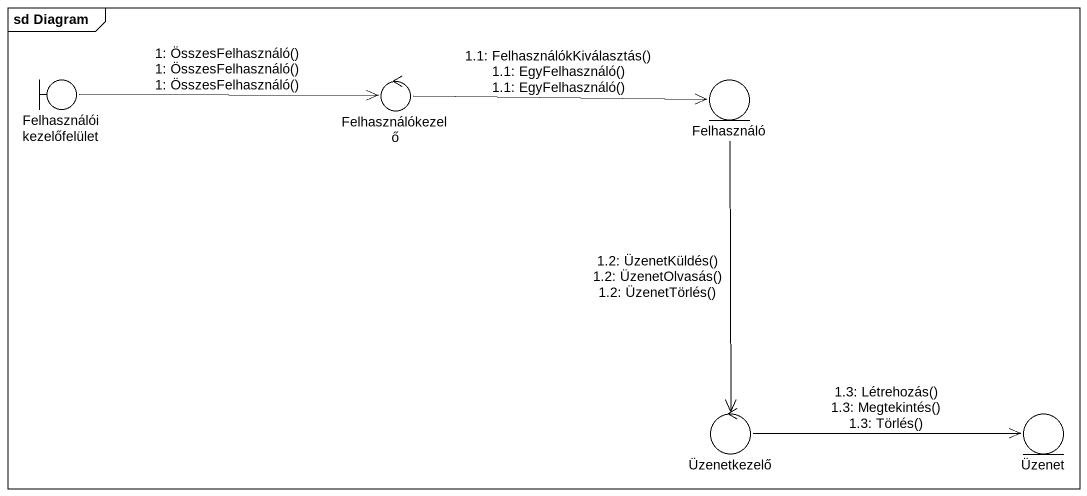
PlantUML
@startuml
mainframe sd Diagram
boundary "Felhasználói kezelőfelület" as Felhasználói_kezelőfelület
control Felhasználókezelő
entity Felhasználó
control Üzenetkezelő
entity Üzenet
Felhasználói_kezelőfelület -right-> Felhasználókezelő : 1: ÖsszesFelhasználó()\n1: ÖsszesFelhasználó()\n1: ÖsszesFelhasználó()
Felhasználókezelő -right-> Felhasználó : 1.1: FelhasználókKiválasztás()\n1.1: EgyFelhasználó()\n1.1: EgyFelhasználó()
Felhasználó --> Üzenetkezelő : 1.2: ÜzenetKüldés()\n1.2: ÜzenetOlvasás()\n1.2: ÜzenetTörlés()
Üzenetkezelő -right-> Üzenet : 1.3: Létrehozás()\n1.3: Megtekintés()\n1.3: Törlés()
@enduml
